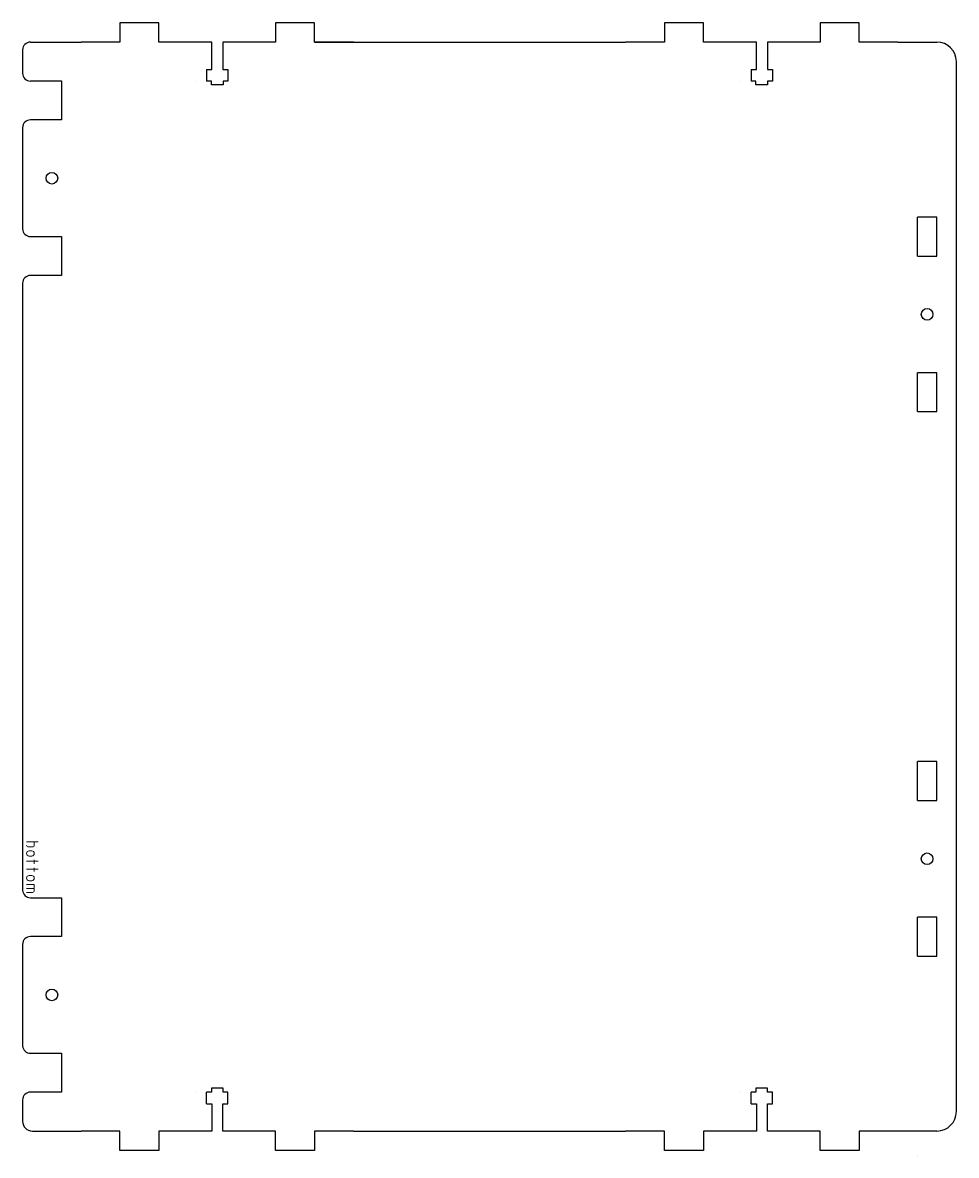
# Model space of a CAD drawing. Header units: millimetres. Extents: x -120 to 120, y -146 to 146.
import ezdxf

# ---------------------------------------------------------------- set-up
doc = ezdxf.new("R2010")
doc.units = ezdxf.units.MM
doc.layers.get('0').update_dxf_attribs({"linetype": 'CONTINUOUS', "lineweight": 25, "true_color": 0x000000})
doc.layers.add('Drawings', color=4, linetype='CONTINUOUS', lineweight=0, true_color=0x00ffff)

# ---------------------------------------------------------------- blocks, each defined once
blk = doc.blocks.new('tgrips')
for p, q in [((10, 5), (20, 5)), ((10, 0), (10, 5)), ((20, 5), (20, 0)), ((50, 5), (60, 5)), ((50, 0), (50, 5)), ((60, 5), (60, 0)), ((0, 0), (10, 0)), ((20, 0), (33.58, 0)), ((33.58, 0), (33.58, -7)), ((36.4, -7), (36.4, 0)), ((36.4, 0), (50, 0)), ((60, 0), (70, 0)), ((70, 0), (70, 0)), ((32.25, -7), (32.25, -10)), ((33.58, -7), (32.25, -7)), ((37.75, -7), (36.4, -7)), ((37.75, -7), (37.75, -10)), ((32.25, -10), (33.5, -10)), ((33.5, -10), (33.5, -11)), ((33.5, -11), (36.5, -11)), ((36.5, -10), (37.75, -10)), ((36.5, -11), (36.5, -10)), ((40.5, -10), (40.5, -10))]:
    blk.add_line(p, q)
blk = doc.blocks.new('slot')
for p, q in [((5, 5), (15, 5)), ((5, 5), (5, 0)), ((15, 0), (15, 5)), ((45, 5), (45, 0)), ((45, 5), (55, 5)), ((55, 0), (55, 5)), ((5, 0), (15, 0)), ((45, 0), (55, 0))]:
    blk.add_line(p, q)
blk.add_circle((30, 2.5), 1.5)

msp = doc.modelspace()

# ---------------------------------------------------------------- linework, layer by layer
for p, q in [((-118, 140.62), (-105, 140.62)), ((-45, 140.62), (-35, 140.62)), ((-35, 140.62), (35, 140.62)), ((105, 140.62), (115, 140.62)), ((-120, 138.62), (-120, 132.62)), ((120, -134.37), (120, 135.62)), ((-118, 130.63), (-110, 130.63)), ((-110, 130.63), (-110, 120.63)), ((-110, 120.63), (-118, 120.63)), ((-120, 118.62), (-120, 92.62)), ((-118, 90.63), (-110, 90.63)), ((-110, 90.63), (-110, 80.63)), ((-110, 80.63), (-118, 80.63)), ((-120, 78.62), (-120, -77.5)), ((-118, -79.37), (-110, -79.37)), ((-110, -79.37), (-110, -89.37)), ((-110, -89.37), (-118, -89.37)), ((-120, -91.37), (-120, -117.5)), ((-118, -119.37), (-110, -119.37)), ((-110, -119.37), (-110, -129.37)), ((-110, -129.37), (-118, -129.37)), ((-120, -131.37), (-120, -136.87)), ((-117.5, -139.37), (-105, -139.37)), ((-35, -139.37), (35, -139.37)), ((115, -139.37), (105, -139.37)), ((110, -145.63), (110, -145.63))]:
    msp.add_line(p, q)
for centre in [(-112.5, 105.63), (-112.5, -104.37)]:
    msp.add_circle(centre, 1.5)
for centre, radius, start, end in [((-118, 138.62), 2, 90, 180), ((115, 135.62), 5, 0, 90), ((-118, 132.62), 2, 180, 270), ((-118, 118.62), 2, 90, 180), ((-118, 92.62), 2, 180, 270), ((-118, 78.62), 2, 90, 180), ((-118.06, -77.44), 1.94, 181.8476, 271.8476), ((-118, -91.37), 2, 90, 180), ((-118.06, -117.44), 1.94, 181.8476, 271.8476), ((-118, -131.37), 2, 90, 180), ((-117.5, -136.87), 2.5, 180, 269.9809), ((115, -134.37), 5, 270, 0)]:
    msp.add_arc(centre, radius, start, end)
at = {"layer": 'Drawings'}
for p, q in [((-116, -65), (-119, -65)), ((-118.5, -66.33), (-117.5, -66.33)), ((-117, -65.83), (-117, -65)), ((-117.67, -67.33), (-118.33, -67.33)), ((-118.33, -68.67), (-117.67, -68.67)), ((-117, -69.67), (-117, -70.67)), ((-116, -70), (-119, -70)), ((-116, -72), (-119, -72)), ((-117, -71.67), (-117, -72.67)), ((-117.67, -73.67), (-118.33, -73.67)), ((-118.33, -75), (-117.67, -75)), ((-119, -76), (-117, -76)), ((-117, -77), (-119, -77)), ((-117.5, -78), (-119, -78)), ((-117, -76), (-117, -77.5))]:
    msp.add_line(p, q, dxfattribs=at)
for centre, radius, start, end in [((-118.5, -65.83), 0.5, 180, 270), ((-117.5, -65.83), 0.5, 270, 360), ((-118.33, -68), 0.667, 90, 270), ((-117.67, -68), 0.667, 270, 90), ((-118.33, -74.33), 0.667, 90, 270), ((-117.67, -74.33), 0.667, 270, 90), ((-117.5, -77.5), 0.5, 270, 360)]:
    msp.add_arc(centre, radius, start, end, dxfattribs=at)

# ---------------------------------------------------------------- block references
at = {"yscale": -1, "rotation": 180}
for p in [(-35, 140.62), (105, 140.62)]:
    msp.add_blockref('tgrips', p, dxfattribs=at)
for name, p, rotation in [('slot', (115, 40.62), 90), ('slot', (115, -99.38), 90), ('tgrips', (-35, -139.37), 180), ('tgrips', (105, -139.37), 180)]:
    msp.add_blockref(name, p, dxfattribs=dict(rotation=rotation))

doc.saveas('drawing.dxf')
